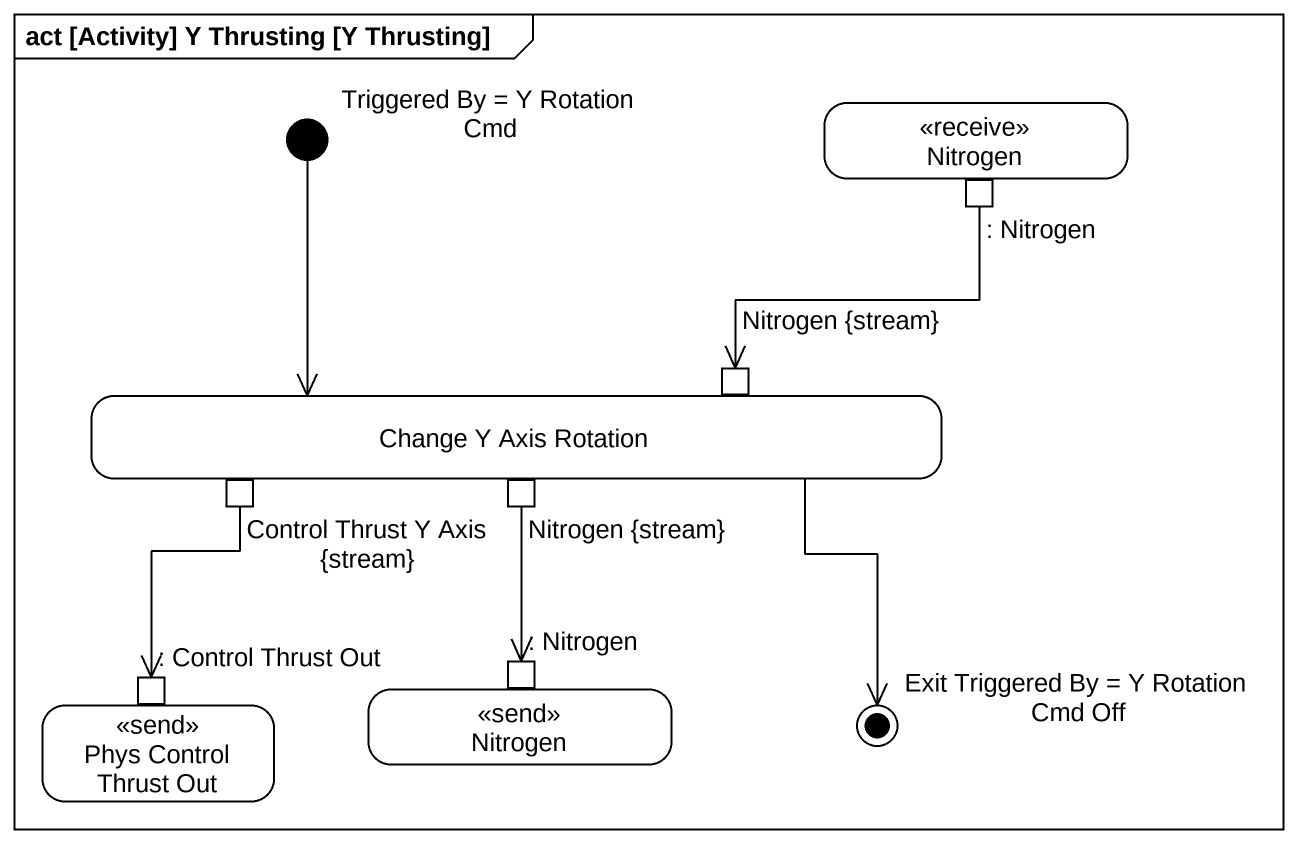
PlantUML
@startuml
mainframe act [Activity] Y Thrusting [Y Thrusting]
hide empty description
state Nitrogen <<receive>> {
  state ": Nitrogen" as Nitrogen_2 <<outputPin>>
}
state "Triggered By = Y Rotation Cmd" as Triggered_By_Y_Rotation_Cmd <<start>>
state "Change Y Axis Rotation" as Change_Y_Axis_Rotation {
  state "Nitrogen {stream}" as Nitrogen_stream <<inputPin>>
  state "Control Thrust Y Axis {stream}" as Control_Thrust_Y_Axis_stream <<outputPin>>
  state "Nitrogen {stream}" as Nitrogen_stream_2 <<outputPin>>
}
state "Phys Control Thrust Out" as Phys_Control_Thrust_Out <<send>> {
  state ": Control Thrust Out" as Control_Thrust_Out <<inputPin>>
}
state "Nitrogen" as Nitrogen_3 <<send>> {
  state ": Nitrogen" as Nitrogen_4 <<inputPin>>
}
state "Exit Triggered By = Y Rotation Cmd Off" as Exit_Triggered_By_Y <<end>>
Triggered_By_Y_Rotation_Cmd --> Change_Y_Axis_Rotation
Nitrogen_2 --> Nitrogen_stream
Change_Y_Axis_Rotation --> Exit_Triggered_By_Y
Control_Thrust_Y_Axis_stream --> Control_Thrust_Out
Nitrogen_stream_2 --> Nitrogen_4
@enduml
